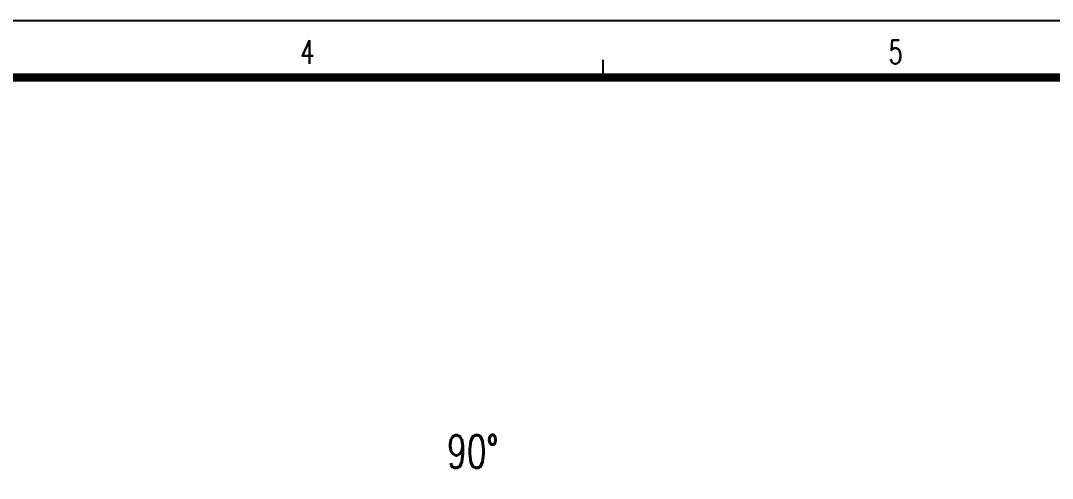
# Model space of a CAD drawing. Extents: x 0 to 36769, y -42 to 11490.
# Drawn here: x 3097 to 4851, y 10711 to 11490 of the extents above; entities that cross this region are included whole.
import ezdxf

# ---------------------------------------------------------------- set-up
doc = ezdxf.new("R2010")
doc.units = 0
doc.header["$LTSCALE"] = 160
doc.header["$MEASUREMENT"] = 0
for name, color, linetype in [('T-F', 7, 'CONTINUOUS'), ('T-N', 4, 'CONTINUOUS'), ('ZL', 5, 'CONTINUOUS'), ('機器', 3, 'CONTINUOUS')]:
    doc.layers.add(name, color=color, linetype=linetype)
doc.styles.add('DIM', font='ROMANS', dxfattribs={"width": 0.7, "bigfont": 'EXTFONT.shx'})
doc.styles.add('NMS2', font='romans.shx', dxfattribs={"width": 0.7})

msp = doc.modelspace()

# ---------------------------------------------------------------- linework, layer by layer
at = {"layer": 'T-F'}
msp.add_line((4086.8863, 11392.65887), (4086.8863, 11422.65887), dxfattribs=at)
at = {"layer": 'T-F', "const_width": 14}
msp.add_lwpolyline([(86.8863, 11392.65887), (15986.8863, 11392.65887), (15986.8863, 182.65887), (86.8863, 182.65887)], close=True, dxfattribs=at)
at = {"layer": 'ZL', "color": 160}
msp.add_lwpolyline([(0, 11489.58016), (16058.20392, 11489.58016), (16058.20392, 0), (0, 0)], close=True, dxfattribs=at)

# ---------------------------------------------------------------- texts
at = {"layer": 'T-N', "color": 4, "style": 'NMS2', "width": 0.7}
for s, p in [('4', (3572.11572, 11416.21331)), ('5', (4572.11572, 11416.21331))]:
    msp.add_text(s, height=40, dxfattribs=at).set_placement(p)
at = {"layer": '機器', "color": 2, "style": 'DIM', "width": 0.7}
msp.add_text('90%%d', height=56, dxfattribs=at).set_placement((3821.43552, 10728.62906))

doc.saveas('drawing.dxf')
